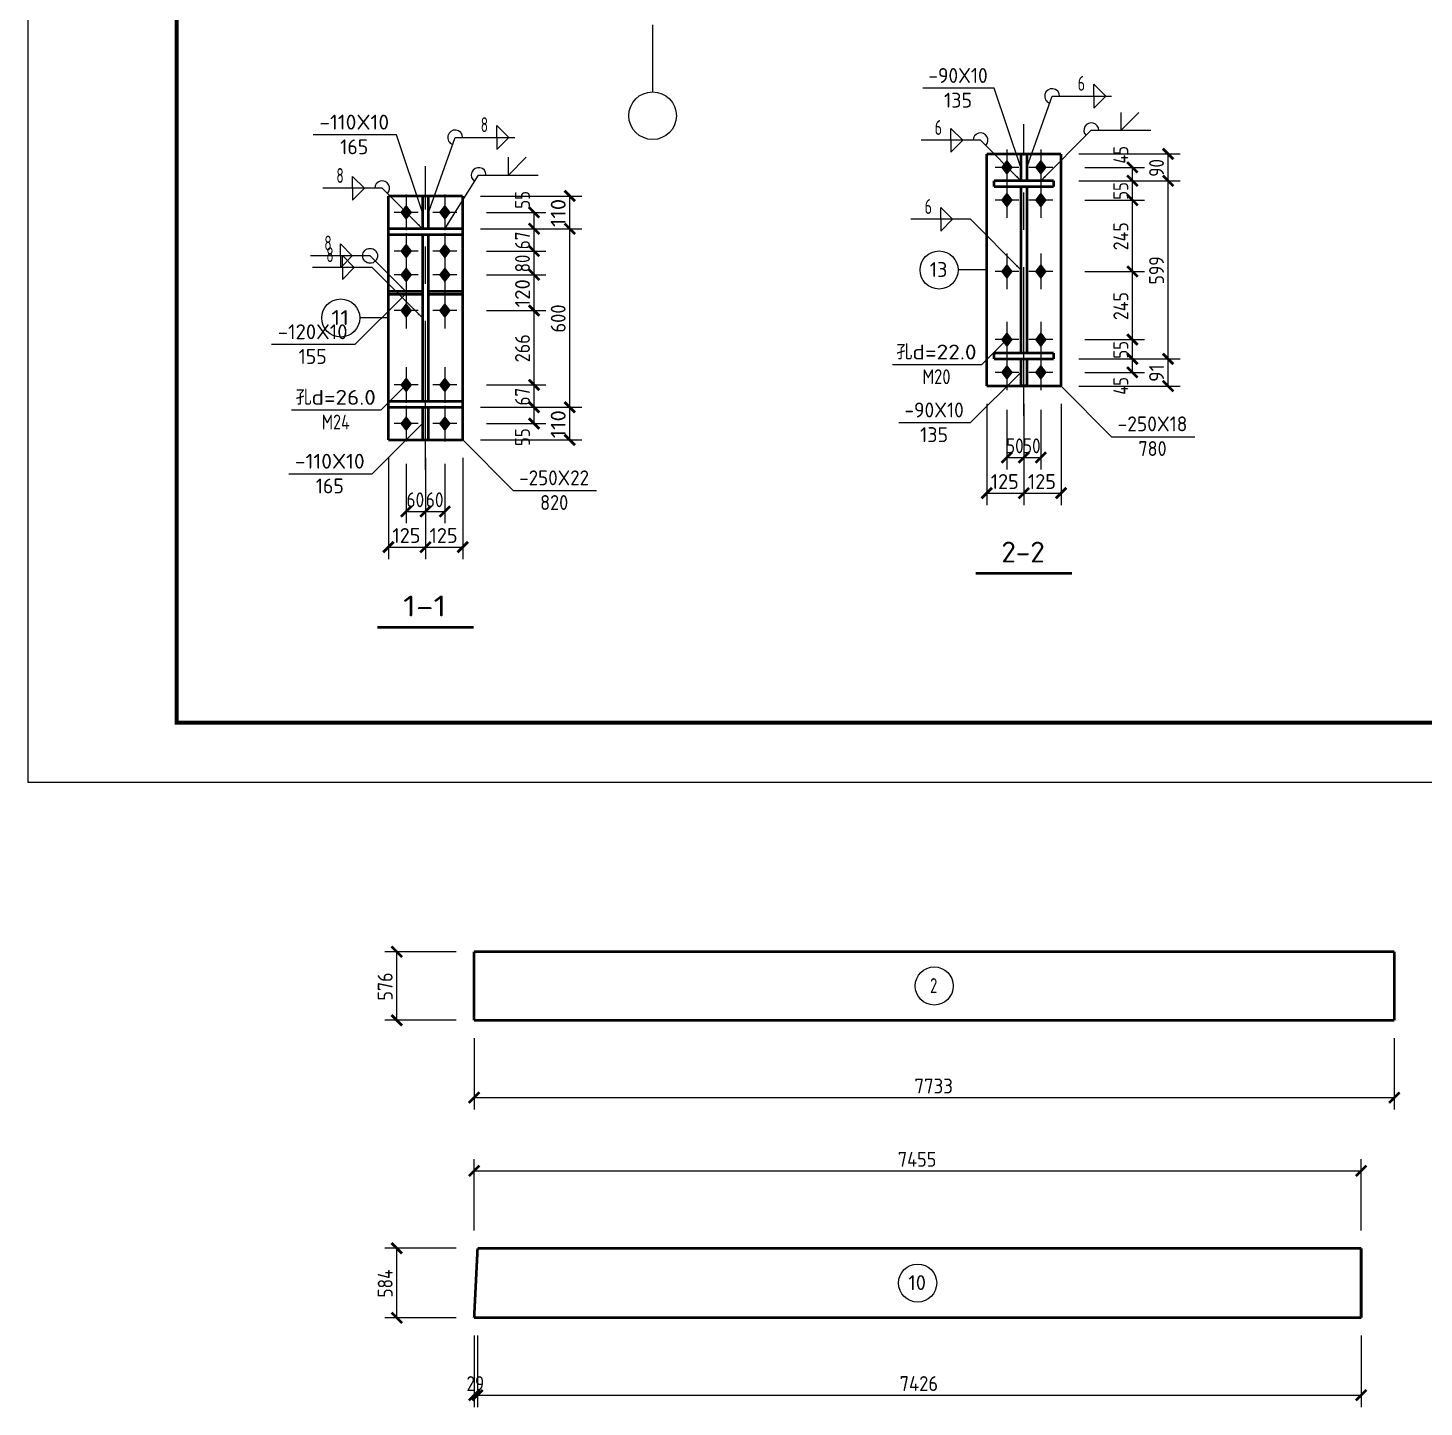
# Model space of a CAD drawing. Extents: x 14207793 to 14719554, y -1675802 to -1228715.
# Drawn here: x 14333621 to 14357089, y -1302243 to -1279068 of the extents above; entities that cross this region are included whole.
import ezdxf
from ezdxf.enums import TextEntityAlignment as Align

# ---------------------------------------------------------------- set-up
doc = ezdxf.new("R2010")
doc.units = 0
doc.header["$LTSCALE"] = 500
doc.header["$MEASUREMENT"] = 0
doc.linetypes.add('6', pattern=[8.75, 5, -1.25, 1.25, -1.25])
for name, color, linetype in [('10', 1, 'CONTINUOUS'), ('111', 253, '6'), ('112', 253, 'CONTINUOUS'), ('15', 3, 'CONTINUOUS'), ('20', 2, 'CONTINUOUS'), ('图框外框__细线', 253, 'CONTINUOUS'), ('尺寸标注', 253, 'CONTINUOUS'), ('焊缝标注', 253, 'CONTINUOUS'), ('编号标注', 253, 'CONTINUOUS'), ('螺栓孔标注', 7, 'CONTINUOUS'), ('钢板标注', 253, 'CONTINUOUS')]:
    doc.layers.add(name, color=color, linetype=linetype)
doc.styles.get("Standard").update_dxf_attribs({"font": 'SYSZ.shx', "width": 0.75, "bigfont": 'SYFS.shx'})

msp = doc.modelspace()

# ---------------------------------------------------------------- linework, layer by layer
at = {"layer": '10', "color": 7, "linetype": '6'}
for p, q in [((14350361.78, -1285585.95), (14350361.78, -1280685.95)), ((14340304.4, -1286492.64), (14340304.4, -1281392.64))]:
    msp.add_line(p, q, dxfattribs=at)
at = {"layer": '10', "color": 253}
for p, q in [((14350076.78, -1281110.95), (14350076.78, -1281710.95)), ((14350646.78, -1281110.95), (14350646.78, -1281710.95)), ((14350276.78, -1281410.95), (14349876.78, -1281410.95)), ((14350846.78, -1281410.95), (14350446.78, -1281410.95)), ((14350076.78, -1281660.95), (14350076.78, -1282260.95)), ((14350646.78, -1281660.95), (14350646.78, -1282260.95)), ((14339979.4, -1281867.64), (14339979.4, -1282467.64)), ((14340629.4, -1281867.64), (14340629.4, -1282467.64)), ((14350276.78, -1281960.95), (14349876.78, -1281960.95)), ((14350846.78, -1281960.95), (14350446.78, -1281960.95)), ((14340179.4, -1282167.64), (14339779.4, -1282167.64)), ((14340829.4, -1282167.64), (14340429.4, -1282167.64)), ((14339979.4, -1282517.64), (14339979.4, -1283117.64)), ((14340629.4, -1282517.64), (14340629.4, -1283117.64)), ((14340179.4, -1282817.64), (14339779.4, -1282817.64)), ((14339979.4, -1282917.64), (14339979.4, -1283517.64)), ((14340829.4, -1282817.64), (14340429.4, -1282817.64)), ((14340629.4, -1282917.64), (14340629.4, -1283517.64)), ((14350076.78, -1282860.95), (14350076.78, -1283460.95)), ((14350646.78, -1282860.95), (14350646.78, -1283460.95)), ((14350276.78, -1283160.95), (14349876.78, -1283160.95)), ((14350846.78, -1283160.95), (14350446.78, -1283160.95)), ((14340179.4, -1283217.64), (14339779.4, -1283217.64)), ((14340829.4, -1283217.64), (14340429.4, -1283217.64)), ((14339979.4, -1283517.64), (14339979.4, -1284117.64)), ((14340629.4, -1283517.64), (14340629.4, -1284117.64)), ((14340179.4, -1283817.64), (14339779.4, -1283817.64)), ((14340829.4, -1283817.64), (14340429.4, -1283817.64)), ((14350076.78, -1284005.95), (14350076.78, -1284605.95)), ((14350646.78, -1284005.95), (14350646.78, -1284605.95)), ((14350276.78, -1284305.95), (14349876.78, -1284305.95)), ((14350846.78, -1284305.95), (14350446.78, -1284305.95)), ((14350076.78, -1284555.95), (14350076.78, -1285155.95)), ((14350646.78, -1284555.95), (14350646.78, -1285155.95)), ((14339979.4, -1284767.64), (14339979.4, -1285367.64)), ((14340629.4, -1284767.64), (14340629.4, -1285367.64)), ((14340179.4, -1285067.64), (14339779.4, -1285067.64)), ((14340829.4, -1285067.64), (14340429.4, -1285067.64)), ((14350276.78, -1284855.95), (14349876.78, -1284855.95)), ((14350846.78, -1284855.95), (14350446.78, -1284855.95)), ((14339979.4, -1285417.64), (14339979.4, -1286017.64)), ((14340629.4, -1285417.64), (14340629.4, -1286017.64)), ((14340179.4, -1285717.64), (14339779.4, -1285717.64)), ((14340829.4, -1285717.64), (14340429.4, -1285717.64))]:
    msp.add_line(p, q, dxfattribs=at)
at = {"layer": '10', "color": 3, "const_width": 45}
for points in [[(14349861.78, -1281635.95), (14349861.78, -1281735.95)], [(14350861.78, -1281635.95), (14349861.78, -1281635.95)], [(14349861.78, -1281735.95), (14350861.78, -1281735.95)], [(14350311.78, -1284530.95), (14350311.78, -1281735.95)], [(14350411.78, -1284530.95), (14350411.78, -1281735.95)], [(14350861.78, -1281735.95), (14350861.78, -1281635.95)], [(14339679.4, -1282442.64), (14339679.4, -1282542.64)], [(14340929.4, -1282442.64), (14339679.4, -1282442.64)], [(14340929.4, -1282542.64), (14340929.4, -1282442.64)], [(14339679.4, -1282542.64), (14340929.4, -1282542.64)], [(14340254.4, -1285342.64), (14340254.4, -1282542.64)], [(14340354.4, -1285342.64), (14340354.4, -1282542.64)], [(14349861.78, -1284530.95), (14349861.78, -1284630.95)], [(14350861.78, -1284530.95), (14349861.78, -1284530.95)], [(14350861.78, -1284630.95), (14350861.78, -1284530.95)], [(14349861.78, -1284630.95), (14350861.78, -1284630.95)], [(14339679.4, -1285342.64), (14339679.4, -1285442.64)], [(14340929.4, -1285342.64), (14339679.4, -1285342.64)], [(14339679.4, -1285442.64), (14340929.4, -1285442.64)], [(14340929.4, -1285442.64), (14340929.4, -1285342.64)]]:
    msp.add_lwpolyline(points, dxfattribs=at)
at = {"layer": '10', "const_width": 45}
for points in [[(14349551.78, -1288235.95), (14351171.78, -1288235.95)], [(14339494.4, -1289142.64), (14341114.4, -1289142.64)]]:
    msp.add_lwpolyline(points, dxfattribs=at)
at = {"layer": '10'}
for points in [[(14350076.78, -1281280.95), (14349976.78, -1281410.95), (14350176.78, -1281410.95), (14350076.78, -1281540.95)], [(14350646.78, -1281280.95), (14350546.78, -1281410.95), (14350746.78, -1281410.95), (14350646.78, -1281540.95)], [(14350076.78, -1281830.95), (14349976.78, -1281960.95), (14350176.78, -1281960.95), (14350076.78, -1282090.95)], [(14350646.78, -1281830.95), (14350546.78, -1281960.95), (14350746.78, -1281960.95), (14350646.78, -1282090.95)], [(14339979.4, -1282037.64), (14339879.4, -1282167.64), (14340079.4, -1282167.64), (14339979.4, -1282297.64)], [(14340629.4, -1282037.64), (14340529.4, -1282167.64), (14340729.4, -1282167.64), (14340629.4, -1282297.64)], [(14339979.4, -1282687.64), (14339879.4, -1282817.64), (14340079.4, -1282817.64), (14339979.4, -1282947.64)], [(14340629.4, -1282687.64), (14340529.4, -1282817.64), (14340729.4, -1282817.64), (14340629.4, -1282947.64)], [(14339979.4, -1283087.64), (14339879.4, -1283217.64), (14340079.4, -1283217.64), (14339979.4, -1283347.64)], [(14340629.4, -1283087.64), (14340529.4, -1283217.64), (14340729.4, -1283217.64), (14340629.4, -1283347.64)], [(14350076.78, -1283030.95), (14349976.78, -1283160.95), (14350176.78, -1283160.95), (14350076.78, -1283290.95)], [(14350646.78, -1283030.95), (14350546.78, -1283160.95), (14350746.78, -1283160.95), (14350646.78, -1283290.95)], [(14339979.4, -1283687.64), (14339879.4, -1283817.64), (14340079.4, -1283817.64), (14339979.4, -1283947.64)], [(14340629.4, -1283687.64), (14340529.4, -1283817.64), (14340729.4, -1283817.64), (14340629.4, -1283947.64)], [(14350076.78, -1284175.95), (14349976.78, -1284305.95), (14350176.78, -1284305.95), (14350076.78, -1284435.95)], [(14350646.78, -1284175.95), (14350546.78, -1284305.95), (14350746.78, -1284305.95), (14350646.78, -1284435.95)], [(14350076.78, -1284725.95), (14349976.78, -1284855.95), (14350176.78, -1284855.95), (14350076.78, -1284985.95)], [(14350646.78, -1284725.95), (14350546.78, -1284855.95), (14350746.78, -1284855.95), (14350646.78, -1284985.95)], [(14339979.4, -1284937.64), (14339879.4, -1285067.64), (14340079.4, -1285067.64), (14339979.4, -1285197.64)], [(14340629.4, -1284937.64), (14340529.4, -1285067.64), (14340729.4, -1285067.64), (14340629.4, -1285197.64)], [(14339979.4, -1285587.64), (14339879.4, -1285717.64), (14340079.4, -1285717.64), (14339979.4, -1285847.64)], [(14340629.4, -1285587.64), (14340529.4, -1285717.64), (14340729.4, -1285717.64), (14340629.4, -1285847.64)]]:
    msp.add_solid(points, dxfattribs=at)
at = {"layer": '111'}
msp.add_line((14344121.4, -1274643.36), (14344121.4, -1280143.36), dxfattribs=at)
at = {"layer": '112'}
msp.add_circle((14344121.4, -1280543.36), 400, dxfattribs=at)
at = {"layer": '15', "const_width": 45}
for points in [[(14341121.4, -1294591.36), (14341121.4, -1295743.36)], [(14356588.13, -1294591.36), (14341121.4, -1294591.36)], [(14356588.13, -1295743.36), (14356588.13, -1294591.36)], [(14341121.4, -1295743.36), (14356588.13, -1295743.36)], [(14341179.8, -1299575.36), (14341121.4, -1300743.36)], [(14356031.3, -1299575.36), (14341179.8, -1299575.36)], [(14356031.3, -1300743.36), (14356031.3, -1299575.36)], [(14341121.4, -1300743.36), (14356031.3, -1300743.36)]]:
    msp.add_lwpolyline(points, dxfattribs=at)
at = {"layer": '20', "const_width": 45}
for points in [[(14349736.78, -1281185.95), (14349736.78, -1285085.95)], [(14350986.78, -1281185.95), (14349736.78, -1281185.95)], [(14350311.78, -1281185.95), (14350311.78, -1281635.95)], [(14350411.78, -1281185.95), (14350311.78, -1281185.95)], [(14350411.78, -1281635.95), (14350411.78, -1281185.95)], [(14350986.78, -1285085.95), (14350986.78, -1281185.95)], [(14350311.78, -1281635.95), (14350411.78, -1281635.95)], [(14339679.4, -1281892.64), (14339679.4, -1285992.64)], [(14340929.4, -1281892.64), (14339679.4, -1281892.64)], [(14340254.4, -1281892.64), (14340254.4, -1282442.64)], [(14340354.4, -1281892.64), (14340254.4, -1281892.64)], [(14340354.4, -1282442.64), (14340354.4, -1281892.64)], [(14340929.4, -1285992.64), (14340929.4, -1281892.64)], [(14340254.4, -1282442.64), (14340354.4, -1282442.64)], [(14339679.4, -1283492.64), (14339679.4, -1283542.64)], [(14340254.4, -1283492.64), (14339679.4, -1283492.64)], [(14339679.4, -1283542.64), (14340254.4, -1283542.64)], [(14340254.4, -1283542.64), (14340254.4, -1283492.64)], [(14340354.4, -1283542.64), (14340354.4, -1283492.64)], [(14340354.4, -1283492.64), (14340929.4, -1283492.64)], [(14340929.4, -1283542.64), (14340354.4, -1283542.64)], [(14340929.4, -1283492.64), (14340929.4, -1283542.64)], [(14350311.78, -1285080.95), (14350311.78, -1284630.95)], [(14350311.78, -1284630.95), (14350411.78, -1284630.95)], [(14350411.78, -1284630.95), (14350411.78, -1285080.95)], [(14349736.78, -1285085.95), (14350986.78, -1285085.95)], [(14350411.78, -1285080.95), (14350311.78, -1285080.95)], [(14340254.4, -1285992.64), (14340254.4, -1285442.64)], [(14340254.4, -1285442.64), (14340354.4, -1285442.64)], [(14340354.4, -1285442.64), (14340354.4, -1285992.64)], [(14339679.4, -1285992.64), (14340929.4, -1285992.64)], [(14340354.4, -1285992.64), (14340254.4, -1285992.64)]]:
    msp.add_lwpolyline(points, dxfattribs=at)
at = {"layer": '图框外框__细线'}
msp.add_lwpolyline([(14333621.4, -1291743.36), (14422721.4, -1291743.36), (14422721.4, -1249743.36), (14333621.4, -1249743.36), (14333621.4, -1291743.36)], dxfattribs=at)
at = {"layer": '图框外框__细线', "const_width": 70}
msp.add_lwpolyline([(14336121.4, -1290743.36), (14421721.4, -1290743.36), (14421721.4, -1250743.36), (14336121.4, -1250743.36), (14336121.4, -1290743.36)], dxfattribs=at)
at = {"layer": '尺寸标注'}
for p, q in [((14351286.78, -1281185.95), (14352986.78, -1281185.95)), ((14352786.78, -1281635.95), (14352786.78, -1281185.95)), ((14351386.78, -1281410.95), (14352386.78, -1281410.95)), ((14352186.78, -1281635.95), (14352186.78, -1281410.95)), ((14351286.78, -1281635.95), (14352986.78, -1281635.95)), ((14351286.78, -1281635.95), (14352986.78, -1281635.95)), ((14351386.78, -1281635.95), (14352386.78, -1281635.95)), ((14351386.78, -1281635.95), (14352386.78, -1281635.95)), ((14352186.78, -1281960.95), (14352186.78, -1281635.95)), ((14352786.78, -1284630.95), (14352786.78, -1281635.95)), ((14341229.4, -1281892.64), (14342929.4, -1281892.64)), ((14342729.4, -1282442.64), (14342729.4, -1281892.64)), ((14351386.78, -1281960.95), (14352386.78, -1281960.95)), ((14351386.78, -1281960.95), (14352386.78, -1281960.95)), ((14352186.78, -1283160.95), (14352186.78, -1281960.95)), ((14341329.4, -1282167.64), (14342329.4, -1282167.64)), ((14342129.4, -1282442.64), (14342129.4, -1282167.64)), ((14341229.4, -1282442.64), (14342929.4, -1282442.64)), ((14341229.4, -1282442.64), (14342929.4, -1282442.64)), ((14341329.4, -1282442.64), (14342329.4, -1282442.64)), ((14341329.4, -1282442.64), (14342329.4, -1282442.64)), ((14342129.4, -1282817.64), (14342129.4, -1282442.64)), ((14342729.4, -1285442.64), (14342729.4, -1282442.64)), ((14341329.4, -1282817.64), (14342329.4, -1282817.64)), ((14341329.4, -1282817.64), (14342329.4, -1282817.64)), ((14342129.4, -1283217.64), (14342129.4, -1282817.64)), ((14351386.78, -1283160.95), (14352386.78, -1283160.95)), ((14351386.78, -1283160.95), (14352386.78, -1283160.95)), ((14352186.78, -1284305.95), (14352186.78, -1283160.95)), ((14341329.4, -1283217.64), (14342329.4, -1283217.64)), ((14341329.4, -1283217.64), (14342329.4, -1283217.64)), ((14342129.4, -1283817.64), (14342129.4, -1283217.64)), ((14341329.4, -1283817.64), (14342329.4, -1283817.64)), ((14341329.4, -1283817.64), (14342329.4, -1283817.64)), ((14342129.4, -1285067.64), (14342129.4, -1283817.64)), ((14351386.78, -1284305.95), (14352386.78, -1284305.95)), ((14351386.78, -1284305.95), (14352386.78, -1284305.95)), ((14352186.78, -1284630.95), (14352186.78, -1284305.95)), ((14351286.78, -1284630.95), (14352986.78, -1284630.95)), ((14351286.78, -1284630.95), (14352986.78, -1284630.95)), ((14351386.78, -1284630.95), (14352386.78, -1284630.95)), ((14351386.78, -1284630.95), (14352386.78, -1284630.95)), ((14352186.78, -1284855.95), (14352186.78, -1284630.95)), ((14352786.78, -1285085.95), (14352786.78, -1284630.95)), ((14341329.4, -1285067.64), (14342329.4, -1285067.64)), ((14341329.4, -1285067.64), (14342329.4, -1285067.64)), ((14342129.4, -1285442.64), (14342129.4, -1285067.64)), ((14351386.78, -1284855.95), (14352386.78, -1284855.95)), ((14351286.78, -1285085.95), (14352986.78, -1285085.95)), ((14341229.4, -1285442.64), (14342929.4, -1285442.64)), ((14341229.4, -1285442.64), (14342929.4, -1285442.64)), ((14341329.4, -1285442.64), (14342329.4, -1285442.64)), ((14341329.4, -1285442.64), (14342329.4, -1285442.64)), ((14342129.4, -1285717.64), (14342129.4, -1285442.64)), ((14342729.4, -1285992.64), (14342729.4, -1285442.64)), ((14349736.78, -1285385.95), (14349736.78, -1287085.95)), ((14350076.78, -1285485.95), (14350076.78, -1286485.95)), ((14350361.78, -1285385.95), (14350361.78, -1287085.95)), ((14350361.78, -1285385.95), (14350361.78, -1287085.95)), ((14350361.78, -1285485.95), (14350361.78, -1286485.95)), ((14350361.78, -1285485.95), (14350361.78, -1286485.95)), ((14350646.78, -1285485.95), (14350646.78, -1286485.95)), ((14350986.78, -1285385.95), (14350986.78, -1287085.95)), ((14341329.4, -1285717.64), (14342329.4, -1285717.64)), ((14341229.4, -1285992.64), (14342929.4, -1285992.64)), ((14339679.4, -1286292.64), (14339679.4, -1287992.64)), ((14339979.4, -1286392.64), (14339979.4, -1287392.64)), ((14340304.4, -1286292.64), (14340304.4, -1287992.64)), ((14340304.4, -1286292.64), (14340304.4, -1287992.64)), ((14340304.4, -1286392.64), (14340304.4, -1287392.64)), ((14340304.4, -1286392.64), (14340304.4, -1287392.64)), ((14340629.4, -1286392.64), (14340629.4, -1287392.64)), ((14340929.4, -1286292.64), (14340929.4, -1287992.64)), ((14350076.78, -1286285.95), (14350361.78, -1286285.95)), ((14350361.78, -1286285.95), (14350646.78, -1286285.95)), ((14349736.78, -1286885.95), (14350361.78, -1286885.95)), ((14350361.78, -1286885.95), (14350986.78, -1286885.95)), ((14339979.4, -1287192.64), (14340304.4, -1287192.64)), ((14340304.4, -1287192.64), (14340629.4, -1287192.64)), ((14339679.4, -1287792.64), (14340304.4, -1287792.64)), ((14340304.4, -1287792.64), (14340929.4, -1287792.64)), ((14340821.4, -1294591.36), (14339621.4, -1294591.36)), ((14339821.4, -1295743.36), (14339821.4, -1294591.36)), ((14340821.4, -1295743.36), (14339621.4, -1295743.36)), ((14341121.4, -1296043.36), (14341121.4, -1297243.36)), ((14356588.13, -1296043.36), (14356588.13, -1297243.36)), ((14341121.4, -1297043.36), (14356588.13, -1297043.36)), ((14341121.4, -1299275.36), (14341121.4, -1298075.36)), ((14356031.3, -1299275.36), (14356031.3, -1298075.36)), ((14341121.4, -1298275.36), (14356031.3, -1298275.36)), ((14340821.4, -1299575.36), (14339621.4, -1299575.36)), ((14339821.4, -1300743.36), (14339821.4, -1299575.36)), ((14340821.4, -1300743.36), (14339621.4, -1300743.36)), ((14341121.4, -1301043.36), (14341121.4, -1302243.36)), ((14341179.8, -1301043.36), (14341179.8, -1302243.36)), ((14341179.8, -1301043.36), (14341179.8, -1302243.36)), ((14356031.3, -1301043.36), (14356031.3, -1302243.36)), ((14341121.4, -1302043.36), (14341179.8, -1302043.36)), ((14341179.8, -1302043.36), (14356031.3, -1302043.36))]:
    msp.add_line(p, q, dxfattribs=at)
at = {"layer": '尺寸标注', "const_width": 45}
for points in [[(14352698.39, -1281097.57), (14352875.17, -1281274.34)], [(14352098.39, -1281322.57), (14352275.17, -1281499.34)], [(14352098.39, -1281547.57), (14352275.17, -1281724.34)], [(14352098.39, -1281547.57), (14352275.17, -1281724.34)], [(14352698.39, -1281547.57), (14352875.17, -1281724.34)], [(14352698.39, -1281547.57), (14352875.17, -1281724.34)], [(14342641.01, -1281804.25), (14342817.79, -1281981.03)], [(14352098.39, -1281872.57), (14352275.17, -1282049.34)], [(14352098.39, -1281872.57), (14352275.17, -1282049.34)], [(14342041.01, -1282079.25), (14342217.79, -1282256.03)], [(14342041.01, -1282354.25), (14342217.79, -1282531.03)], [(14342041.01, -1282354.25), (14342217.79, -1282531.03)], [(14342641.01, -1282354.25), (14342817.79, -1282531.03)], [(14342641.01, -1282354.25), (14342817.79, -1282531.03)], [(14342041.01, -1282729.25), (14342217.79, -1282906.03)], [(14342041.01, -1282729.25), (14342217.79, -1282906.03)], [(14342041.01, -1283129.25), (14342217.79, -1283306.03)], [(14342041.01, -1283129.25), (14342217.79, -1283306.03)], [(14352098.39, -1283072.57), (14352275.17, -1283249.34)], [(14352098.39, -1283072.57), (14352275.17, -1283249.34)], [(14342041.01, -1283729.25), (14342217.79, -1283906.03)], [(14342041.01, -1283729.25), (14342217.79, -1283906.03)], [(14352098.39, -1284217.57), (14352275.17, -1284394.34)], [(14352098.39, -1284217.57), (14352275.17, -1284394.34)], [(14352098.39, -1284542.57), (14352275.17, -1284719.34)], [(14352098.39, -1284542.57), (14352275.17, -1284719.34)], [(14352698.39, -1284542.57), (14352875.17, -1284719.34)], [(14352698.39, -1284542.57), (14352875.17, -1284719.34)], [(14352098.39, -1284767.57), (14352275.17, -1284944.34)], [(14342041.01, -1284979.25), (14342217.79, -1285156.03)], [(14342041.01, -1284979.25), (14342217.79, -1285156.03)], [(14352698.39, -1284997.57), (14352875.17, -1285174.34)], [(14342041.01, -1285354.25), (14342217.79, -1285531.03)], [(14342041.01, -1285354.25), (14342217.79, -1285531.03)], [(14342641.01, -1285354.25), (14342817.79, -1285531.03)], [(14342641.01, -1285354.25), (14342817.79, -1285531.03)], [(14342041.01, -1285629.25), (14342217.79, -1285806.03)], [(14342641.01, -1285904.25), (14342817.79, -1286081.03)], [(14349988.39, -1286374.34), (14350165.16, -1286197.57)], [(14350273.39, -1286374.34), (14350450.17, -1286197.57)], [(14350273.39, -1286374.34), (14350450.17, -1286197.57)], [(14350558.39, -1286374.34), (14350735.16, -1286197.57)], [(14349648.39, -1286974.34), (14349825.17, -1286797.57)], [(14350273.39, -1286974.34), (14350450.17, -1286797.57)], [(14350273.39, -1286974.34), (14350450.17, -1286797.57)], [(14350898.39, -1286974.34), (14351075.17, -1286797.57)], [(14339891.01, -1287281.03), (14340067.79, -1287104.25)], [(14340216.01, -1287281.03), (14340392.79, -1287104.25)], [(14340216.01, -1287281.03), (14340392.79, -1287104.25)], [(14340541.01, -1287281.03), (14340717.79, -1287104.25)], [(14339591.01, -1287881.03), (14339767.79, -1287704.25)], [(14340216.01, -1287881.03), (14340392.79, -1287704.25)], [(14340216.01, -1287881.03), (14340392.79, -1287704.25)], [(14340841.01, -1287881.03), (14341017.79, -1287704.25)], [(14339733.01, -1294502.98), (14339909.79, -1294679.75)], [(14339733.01, -1295654.98), (14339909.79, -1295831.75)], [(14341033.01, -1297131.75), (14341209.79, -1296954.98)], [(14356499.75, -1297131.75), (14356676.52, -1296954.98)], [(14341033.01, -1298363.75), (14341209.79, -1298186.98)], [(14355942.91, -1298363.75), (14356119.68, -1298186.98)], [(14339733.01, -1299486.98), (14339909.79, -1299663.75)], [(14339733.01, -1300654.98), (14339909.79, -1300831.75)], [(14341033.01, -1302131.75), (14341209.79, -1301954.98)], [(14341091.41, -1302131.75), (14341268.19, -1301954.98)], [(14341091.41, -1302131.75), (14341268.19, -1301954.98)], [(14355942.91, -1302131.75), (14356119.68, -1301954.98)]]:
    msp.add_lwpolyline(points, dxfattribs=at)
at = {"layer": '焊缝标注'}
for p, q in [((14351537.15, -1280214.53), (14351537.15, -1280014.53)), ((14351537.15, -1280014.53), (14351737.15, -1280214.53)), ((14350411.78, -1281410.95), (14350837.15, -1280214.53)), ((14350837.15, -1280214.53), (14351837.15, -1280214.53)), ((14351537.15, -1280214.53), (14351537.15, -1280414.53)), ((14351537.15, -1280414.53), (14351737.15, -1280214.53)), ((14351995.64, -1280787.76), (14352295.64, -1280487.76)), ((14351995.64, -1280787.76), (14351995.64, -1280487.76)), ((14341502.93, -1280909.4), (14341502.93, -1280709.4)), ((14341502.93, -1280709.4), (14341702.93, -1280909.4)), ((14349133.77, -1280956.32), (14349133.77, -1280756.32)), ((14349333.77, -1280956.32), (14349133.77, -1280756.32)), ((14350646.78, -1281635.95), (14351495.64, -1280787.76)), ((14351495.64, -1280787.76), (14352495.64, -1280787.76)), ((14340354.4, -1282167.64), (14340802.93, -1280909.4)), ((14340802.93, -1280909.4), (14341802.93, -1280909.4)), ((14341502.93, -1280909.4), (14341502.93, -1281109.4)), ((14341502.93, -1281109.4), (14341702.93, -1280909.4)), ((14349633.77, -1280956.32), (14348633.77, -1280956.32)), ((14349133.77, -1280956.32), (14349133.77, -1281156.32)), ((14349333.77, -1280956.32), (14349133.77, -1281156.32)), ((14350311.78, -1281635.95), (14349633.77, -1280956.32)), ((14341696.77, -1281540.38), (14341996.77, -1281240.38)), ((14341696.77, -1281540.38), (14341696.77, -1281240.38)), ((14340629.4, -1282442.64), (14341196.77, -1281540.38)), ((14341196.77, -1281540.38), (14342196.77, -1281540.38)), ((14339576.39, -1281763.01), (14338576.39, -1281763.01)), ((14339076.39, -1281763.01), (14339076.39, -1281563.01)), ((14339276.39, -1281763.01), (14339076.39, -1281563.01)), ((14339076.39, -1281763.01), (14339076.39, -1281963.01)), ((14339276.39, -1281763.01), (14339076.39, -1281963.01)), ((14340254.4, -1282442.64), (14339576.39, -1281763.01)), ((14348964.26, -1282283.91), (14348964.26, -1282083.91)), ((14349164.26, -1282283.91), (14348964.26, -1282083.91)), ((14349464.26, -1282283.91), (14348464.26, -1282283.91)), ((14348964.26, -1282283.91), (14348964.26, -1282483.91)), ((14349164.26, -1282283.91), (14348964.26, -1282483.91)), ((14350311.78, -1283133.45), (14349464.26, -1282283.91)), ((14338873.64, -1282897.96), (14338873.64, -1282697.96)), ((14339073.64, -1282897.96), (14338873.64, -1282697.96)), ((14339373.64, -1282897.96), (14338373.64, -1282897.96)), ((14338873.64, -1282897.96), (14338873.64, -1283097.96)), ((14339073.64, -1282897.96), (14338873.64, -1283097.96)), ((14338906.89, -1283093.1), (14338906.89, -1282893.1)), ((14339106.89, -1283093.1), (14338906.89, -1282893.1)), ((14339966.9, -1283492.64), (14339373.64, -1282897.96)), ((14339406.89, -1283093.1), (14338406.89, -1283093.1)), ((14338906.89, -1283093.1), (14338906.89, -1283293.1)), ((14339106.89, -1283093.1), (14338906.89, -1283293.1)), ((14340254.4, -1283942.64), (14339406.89, -1283093.1))]:
    msp.add_line(p, q, dxfattribs=at)
msp.add_circle((14339373.64, -1282897.96), 125, dxfattribs=at)
for centre, start, end in [((14350837.15, -1280214.53), 0, 250.428016), ((14340802.93, -1280909.4), 0, 250.380103), ((14349633.77, -1280956.32), 314.931548, 180.000005), ((14351495.64, -1280787.76), 0, 224.977194), ((14341196.77, -1281540.38), 0, 237.837073), ((14339576.39, -1281763.01), 314.931548, 180.000005)]:
    msp.add_arc(centre, 125, start, end, dxfattribs=at)
for points in [[(14350411.78, -1281410.95), (14350459.41, -1281321.76), (14350431.14, -1281311.71)], [(14350311.78, -1281635.95), (14350251.77, -1281554.57), (14350230.53, -1281575.75)], [(14350646.78, -1281635.95), (14350728.12, -1281575.88), (14350706.91, -1281554.66)], [(14340354.4, -1282167.64), (14340402.11, -1282078.48), (14340373.85, -1282068.41)], [(14340254.4, -1282442.64), (14340194.39, -1282361.25), (14340173.16, -1282382.44)], [(14340629.4, -1282442.64), (14340695.33, -1282365.97), (14340669.94, -1282350)], [(14350311.78, -1283133.45), (14350251.77, -1283052.06), (14350230.53, -1283073.25)], [(14339966.9, -1283492.64), (14339906.89, -1283411.25), (14339885.66, -1283432.44)], [(14340254.4, -1283942.64), (14340194.39, -1283861.25), (14340173.16, -1283882.44)]]:
    msp.add_solid(points, dxfattribs=at)
at = {"layer": '编号标注'}
for p, q in [((14349736.78, -1283135.95), (14349256.78, -1283135.95)), ((14339679.4, -1283942.64), (14339199.4, -1283942.64))]:
    msp.add_line(p, q, dxfattribs=at)
at = {"layer": '编号标注', "const_width": 10}
for points in [[(14349741.78, -1283135.95, 1), (14349731.78, -1283135.95, 1), (14349741.78, -1283135.95, 1)], [(14339684.4, -1283942.64, 1), (14339674.4, -1283942.64, 1), (14339684.4, -1283942.64, 1)]]:
    msp.add_lwpolyline(points, format="xyb", dxfattribs=at)
at = {"layer": '编号标注'}
for centre in [(14348936.78, -1283135.95), (14338879.4, -1283942.64), (14348854.77, -1295167.36), (14348576.35, -1300159.36)]:
    msp.add_circle(centre, 320, dxfattribs=at)
at = {"layer": '螺栓孔标注'}
for p, q in [((14350076.78, -1284305.95), (14349651.67, -1284729.37)), ((14349651.67, -1284729.37), (14348151.67, -1284729.37)), ((14339979.4, -1285067.64), (14339554.29, -1285491.06)), ((14339554.29, -1285491.06), (14338054.29, -1285491.06))]:
    msp.add_line(p, q, dxfattribs=at)
at = {"layer": '螺栓孔标注', "const_width": 10}
for points in [[(14350081.78, -1284305.95, 1), (14350071.78, -1284305.95, 1), (14350081.78, -1284305.95, 1)], [(14339984.4, -1285067.64, 1), (14339974.4, -1285067.64, 1), (14339984.4, -1285067.64, 1)]]:
    msp.add_lwpolyline(points, format="xyb", dxfattribs=at)
at = {"layer": '钢板标注'}
for p, q in [((14349864.01, -1280082.58), (14348664.01, -1280082.58)), ((14350311.78, -1281410.95), (14349864.01, -1280082.58)), ((14339814.73, -1280866.57), (14338414.73, -1280866.57)), ((14340254.4, -1282167.64), (14339814.73, -1280866.57)), ((14339966.9, -1283542.64), (14339116.68, -1284389.48)), ((14339116.68, -1284389.48), (14337716.68, -1284389.48)), ((14350311.78, -1284855.95), (14349461.56, -1285702.79)), ((14350986.78, -1285085.95), (14351832.94, -1285936.84)), ((14340254.4, -1285717.64), (14339404.18, -1286564.48)), ((14349461.56, -1285702.79), (14348261.56, -1285702.79)), ((14340929.4, -1285992.64), (14341775.56, -1286843.53)), ((14351832.94, -1285936.84), (14353232.94, -1285936.84)), ((14339404.18, -1286564.48), (14338004.18, -1286564.48)), ((14341775.56, -1286843.53), (14343175.56, -1286843.53))]:
    msp.add_line(p, q, dxfattribs=at)
at = {"layer": '钢板标注', "const_width": 10}
for points in [[(14350316.78, -1281410.95, 1), (14350306.78, -1281410.95, 1), (14350316.78, -1281410.95, 1)], [(14340259.4, -1282167.64, 1), (14340249.4, -1282167.64, 1), (14340259.4, -1282167.64, 1)], [(14339971.9, -1283542.64, 1), (14339961.9, -1283542.64, 1), (14339971.9, -1283542.64, 1)], [(14350316.78, -1284855.95, 1), (14350306.78, -1284855.95, 1), (14350316.78, -1284855.95, 1)], [(14350991.78, -1285085.95, 1), (14350981.78, -1285085.95, 1), (14350991.78, -1285085.95, 1)], [(14340259.4, -1285717.64, 1), (14340249.4, -1285717.64, 1), (14340259.4, -1285717.64, 1)], [(14340934.4, -1285992.64, 1), (14340924.4, -1285992.64, 1), (14340934.4, -1285992.64, 1)]]:
    msp.add_lwpolyline(points, format="xyb", dxfattribs=at)

# ---------------------------------------------------------------- texts
at = {"layer": '10'}
for s, width, p, p2 in [('2-2', 0.728999, (14349983.78, -1288050.45), (14350712.78, -1288050.45)), ('1-1', 0.930638, (14339926.4, -1288957.14), (14340655.4, -1288957.14))]:
    msp.add_text(s, height=350, dxfattribs=dict(at, width=width)).set_placement(p, p2, align=Align.FIT)
at = {"layer": '尺寸标注'}
for s, width, p, p2 in [('45', 0.735, (14352116.78, -1281349.7), (14352116.78, -1281052.2)), ('90', 0.735, (14352716.78, -1281568.45), (14352716.78, -1281270.95)), ('55', 0.735, (14352116.78, -1281955.95), (14352116.78, -1281658.45)), ('55', 0.735, (14342059.4, -1282106.39), (14342059.4, -1281808.89)), ('110', 0.862826, (14342659.4, -1282412.64), (14342659.4, -1281940.14)), ('245', 0.735, (14352116.78, -1282805.95), (14352116.78, -1282333.45)), ('67', 0.735, (14342059.4, -1282787.64), (14342059.4, -1282490.14)), ('80', 0.735, (14342059.4, -1283175.14), (14342059.4, -1282877.64)), ('599', 0.748868, (14352716.78, -1283378.45), (14352716.78, -1282905.95)), ('120', 0.7938, (14342059.4, -1283762.64), (14342059.4, -1283290.14)), ('245', 0.735, (14352116.78, -1283978.45), (14352116.78, -1283505.95)), ('600', 0.735, (14342659.4, -1284187.64), (14342659.4, -1283715.14)), ('266', 0.748868, (14342059.4, -1284687.64), (14342059.4, -1284215.14)), ('55', 0.735001, (14352116.78, -1284625.95), (14352116.78, -1284328.45)), ('91', 0.999601, (14352716.78, -1285015.95), (14352716.78, -1284718.45)), ('45', 0.735001, (14352116.78, -1285232.2), (14352116.78, -1284934.7)), ('67', 0.735, (14342059.4, -1285412.64), (14342059.4, -1285115.14)), ('110', 0.862827, (14342659.4, -1285962.64), (14342659.4, -1285490.14)), ('55', 0.735001, (14342059.4, -1286093.89), (14342059.4, -1285796.39)), ('576', 0.748868, (14339751.4, -1295412.36), (14339751.4, -1294939.86)), ('584', 0.721637, (14339751.4, -1300404.36), (14339751.4, -1299931.86))]:
    msp.add_text(s, height=250, rotation=90, dxfattribs=dict(at, width=width)).set_placement(p, p2, align=Align.FIT)
for s, width, p, p2 in [('50', 0.735002, (14350061.78, -1286215.95), (14350359.28, -1286215.95)), ('50', 0.734998, (14350346.78, -1286215.95), (14350644.28, -1286215.95)), ('125', 0.793798, (14349804.28, -1286815.95), (14350276.78, -1286815.95)), ('125', 0.793798, (14350429.28, -1286815.95), (14350901.78, -1286815.95)), ('60', 0.735001, (14339984.4, -1287122.64), (14340281.9, -1287122.64)), ('60', 0.735001, (14340309.4, -1287122.64), (14340606.9, -1287122.64)), ('125', 0.7938, (14339746.9, -1287722.64), (14340219.4, -1287722.64)), ('125', 0.7938, (14340371.9, -1287722.64), (14340844.4, -1287722.64)), ('7733', 0.735, (14348522.27, -1296973.36), (14349169.77, -1296973.36)), ('7455', 0.735, (14348243.85, -1298205.36), (14348891.35, -1298205.36)), ('29', 0.757273, (14340993.1, -1301973.36), (14341290.6, -1301973.36)), ('7426', 0.745068, (14348273.05, -1301973.36), (14348920.55, -1301973.36))]:
    msp.add_text(s, height=250, dxfattribs=dict(at, width=width)).set_placement(p, p2, align=Align.FIT)
at = {"layer": '焊缝标注'}
for s, width, p, p2 in [('6', 0.791542, (14351267.15, -1280124.53), (14351389.65, -1280124.53)), ('8', 0.734999, (14341232.93, -1280819.4), (14341355.43, -1280819.4)), ('6', 0.791537, (14348863.77, -1280866.32), (14348986.27, -1280866.32)), ('8', 0.735, (14338806.39, -1281673.01), (14338928.89, -1281673.01)), ('6', 0.791537, (14348694.26, -1282193.91), (14348816.76, -1282193.91)), ('8', 0.735, (14338603.64, -1282807.96), (14338726.14, -1282807.96)), ('8', 0.735, (14338636.89, -1283003.1), (14338759.39, -1283003.1))]:
    msp.add_text(s, height=250, dxfattribs=dict(at, width=width)).set_placement(p, p2, align=Align.FIT)
at = {"layer": '编号标注'}
for s, width, p, p2 in [('13', 0.832997, (14348779.28, -1283253.45), (14349076.78, -1283253.45)), ('11', 1.190001, (14338721.9, -1284060.14), (14339019.4, -1284060.14)), ('2', 0.734999, (14348784.77, -1295284.86), (14348907.27, -1295284.86)), ('10', 0.833, (14348418.85, -1300276.86), (14348716.35, -1300276.86))]:
    msp.add_text(s, height=250, dxfattribs=dict(at, width=width)).set_placement(p, p2, align=Align.FIT)
at = {"layer": '螺栓孔标注'}
for s, width, p, p2 in [('孔d=22.0', 0.842187, (14348219.17, -1284639.37), (14349566.67, -1284639.37)), ('M20', 0.68431, (14348656.67, -1285054.37), (14349129.17, -1285054.37)), ('孔d=26.0', 0.842187, (14338121.79, -1285401.06), (14339469.29, -1285401.06)), ('M24', 0.672712, (14338559.29, -1285816.06), (14339031.79, -1285816.06))]:
    msp.add_text(s, height=250, dxfattribs=dict(at, width=width)).set_placement(p, p2, align=Align.FIT)
at = {"layer": '钢板标注'}
for s, width, p, p2 in [('-90X10', 0.722327, (14348756.51, -1279992.58), (14349754.01, -1279992.58)), ('135', 0.793801, (14349019.01, -1280407.58), (14349491.51, -1280407.58)), ('-110X10', 0.769453, (14338519.73, -1280776.57), (14339692.23, -1280776.57)), ('165', 0.7938, (14338869.73, -1281191.57), (14339342.23, -1281191.57)), ('-120X10', 0.746136, (14337821.68, -1284299.48), (14338994.18, -1284299.48)), ('155', 0.7938, (14338171.68, -1284714.48), (14338644.18, -1284714.48)), ('-90X10', 0.722327, (14348354.06, -1285612.79), (14349351.56, -1285612.79)), ('-250X18', 0.724192, (14351937.94, -1285846.84), (14353110.44, -1285846.84)), ('135', 0.7938, (14348616.56, -1286027.79), (14349089.06, -1286027.79)), ('-110X10', 0.769453, (14338109.18, -1286474.48), (14339281.68, -1286474.48)), ('780', 0.735001, (14352287.94, -1286261.84), (14352760.44, -1286261.84)), ('165', 0.7938, (14338459.18, -1286889.48), (14338931.68, -1286889.48)), ('-250X22', 0.7035, (14341880.56, -1286753.53), (14343053.06, -1286753.53)), ('820', 0.735, (14342230.56, -1287168.53), (14342703.06, -1287168.53))]:
    msp.add_text(s, height=250, dxfattribs=dict(at, width=width)).set_placement(p, p2, align=Align.FIT)

doc.saveas('drawing.dxf')
